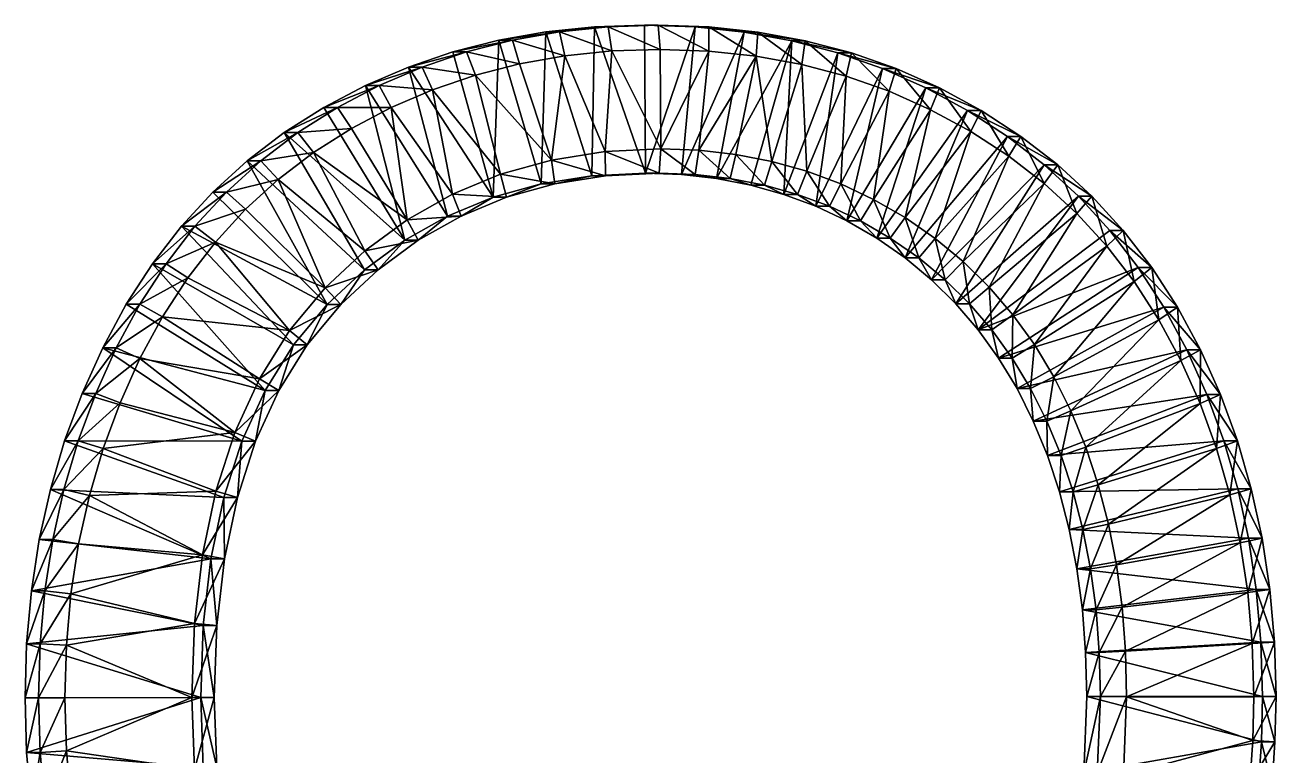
# Model space of a CAD drawing. Header units: metres. Extents: x -136 to 55, y -57 to 41.
# Drawn here: x -91.55 to -78.08, y 13.6 to 21.47 of the extents above; entities that cross this region are included whole.
import ezdxf

# ---------------------------------------------------------------- set-up
doc = ezdxf.new("R2010")
doc.units = ezdxf.units.M
doc.layers.get('0').update_dxf_attribs({"true_color": 0x57e057})

msp = doc.modelspace()

# ---------------------------------------------------------------- meshes
at = {"color": 74, "true_color": 0x58b11a}
mesh = msp.add_polyface(dxfattribs=at)
corners = [(-85.419, 21.447, 0.063), (-85.943, 21.393, 0.114), (-85.273, 21.447, 1.585), (-85.796, 21.393, 1.635), (-86.451, 21.302, 0.163), (-86.305, 21.302, 1.684), (-86.945, 21.176, 0.21), (-86.798, 21.176, 1.732), (-86.513, 19.611, 0.169), (-86.367, 19.611, 1.69), (-86.857, 19.409, 1.737), (-85.995, 19.756, 0.119), (-85.848, 19.756, 1.64), (-85.448, 19.843, 0.066), (-85.301, 19.843, 1.588), (-85.273, 21.447, 1.585), (-85.796, 21.393, 1.635), (-86.305, 21.302, 1.684), (-86.798, 21.176, 1.732), (-86.367, 19.611, 1.69), (-86.857, 19.409, 1.737), (-85.848, 19.756, 1.64), (-85.301, 19.843, 1.588), (-85.234, 21.186, 1.801), (-85.739, 21.133, 1.849), (-86.229, 21.046, 1.896), (-86.703, 20.924, 1.942), (-86.431, 19.86, 1.916), (-86.95, 19.645, 1.966), (-85.883, 20.012, 1.863), (-85.307, 20.104, 1.808), (-84.872, 19.871, 0.011)]
mesh.append_faces([[corners[k] for k in face] for face in [(4, 8, 6), (1, 11, 4), (0, 13, 1)]], dxfattribs={"vtx0": -1, "vtx1": -1, "color": 74})
mesh.append_faces([[corners[k] for k in face] for face in [(26, 27, 29), (24, 29, 30), (4, 11, 8), (1, 13, 11), (0, 31, 13)]], dxfattribs={"vtx0": -1, "vtx2": -1, "color": 74})
mesh.append_faces([[corners[k] for k in face] for face in [(0, 1, 2), (1, 4, 3), (4, 6, 5), (8, 11, 9), (11, 13, 12), (2, 3, 15), (3, 5, 16), (5, 7, 17), (9, 12, 19), (12, 14, 21), (15, 16, 23), (16, 17, 24), (17, 18, 25), (19, 21, 27), (21, 22, 29)]], dxfattribs={"vtx1": -1, "color": 74})
mesh.append_faces([[corners[k] for k in face] for face in [(25, 26, 29), (24, 25, 29), (23, 24, 30)]], dxfattribs={"vtx1": -1, "vtx2": -1, "color": 74})
mesh.append_faces([[corners[k] for k in face] for face in [(1, 3, 2), (4, 5, 3), (6, 7, 5), (8, 9, 10), (11, 12, 9), (13, 14, 12), (3, 16, 15), (5, 17, 16), (7, 18, 17), (9, 19, 20), (12, 21, 19), (14, 22, 21), (16, 24, 23), (17, 25, 24), (18, 26, 25), (19, 27, 28), (21, 29, 27), (22, 30, 29)]], dxfattribs={"vtx2": -1, "color": 74})
mesh = msp.add_polyface(dxfattribs=at)
corners = [(-83.81, 21.39, -0.092), (-84.338, 21.447, -0.041), (-83.663, 21.39, 1.43), (-84.191, 21.447, 1.481), (-84.881, 21.465, 0.012), (-84.735, 21.465, 1.533), (-85.419, 21.447, 0.063), (-85.273, 21.447, 1.585), (-85.448, 19.843, 0.066), (-84.872, 19.871, 0.011), (-85.301, 19.843, 1.588), (-84.725, 19.871, 1.532), (-84.483, 19.857, -0.027), (-84.336, 19.857, 1.495), (-84.105, 19.814, -0.063), (-83.958, 19.814, 1.458), (-84.191, 21.447, 1.481), (-83.663, 21.39, 1.43), (-84.735, 21.465, 1.533), (-85.273, 21.447, 1.585), (-85.301, 19.843, 1.588), (-84.725, 19.871, 1.532), (-84.336, 19.857, 1.495), (-83.958, 19.814, 1.458), (-84.189, 21.185, 1.7), (-83.68, 21.131, 1.651), (-84.714, 21.203, 1.75), (-85.234, 21.186, 1.801), (-85.307, 20.104, 1.808), (-84.706, 20.134, 1.75), (-84.296, 20.119, 1.71), (-83.898, 20.073, 1.672)]
mesh.append_faces([[corners[k] for k in face] for face in [(4, 9, 6), (1, 9, 4), (0, 12, 1)]], dxfattribs={"vtx0": -1, "vtx1": -1, "color": 74})
mesh.append_faces([[corners[k] for k in face] for face in [(27, 28, 29), (24, 29, 30), (25, 30, 31), (1, 12, 9), (0, 14, 12)]], dxfattribs={"vtx0": -1, "vtx2": -1, "color": 74})
mesh.append_faces([[corners[k] for k in face] for face in [(0, 1, 2), (1, 4, 3), (4, 6, 5), (8, 9, 10), (9, 12, 11), (12, 14, 13), (3, 5, 16), (5, 7, 18), (10, 11, 20), (11, 13, 21), (13, 15, 22), (16, 18, 24), (18, 19, 26), (20, 21, 28), (21, 22, 29), (22, 23, 30)]], dxfattribs={"vtx1": -1, "color": 74})
mesh.append_faces([[corners[k] for k in face] for face in [(26, 27, 29), (24, 26, 29), (25, 24, 30)]], dxfattribs={"vtx1": -1, "vtx2": -1, "color": 74})
mesh.append_faces([[corners[k] for k in face] for face in [(1, 3, 2), (4, 5, 3), (6, 7, 5), (9, 11, 10), (12, 13, 11), (14, 15, 13), (3, 16, 17), (5, 18, 16), (7, 19, 18), (11, 21, 20), (13, 22, 21), (15, 23, 22), (16, 24, 25), (18, 26, 24), (19, 27, 26), (21, 29, 28), (22, 30, 29), (23, 31, 30)]], dxfattribs={"vtx2": -1, "color": 74})
mesh = msp.add_polyface(dxfattribs=at)
corners = [(-81.853, 20.789, -0.28), (-82.319, 20.996, -0.235), (-81.707, 20.789, 1.242), (-82.173, 20.996, 1.286), (-82.8, 21.165, -0.189), (-82.654, 21.165, 1.333), (-83.297, 21.296, -0.141), (-83.151, 21.296, 1.381), (-83.81, 21.39, -0.092), (-83.663, 21.39, 1.43), (-81.707, 20.789, 1.242), (-82.173, 20.996, 1.286), (-82.654, 21.165, 1.333), (-83.151, 21.296, 1.381), (-83.663, 21.39, 1.43), (-84.191, 21.447, 1.481), (-81.801, 20.554, 1.47), (-82.247, 20.752, 1.513), (-82.709, 20.914, 1.557), (-83.187, 21.04, 1.603), (-83.68, 21.131, 1.651), (-84.191, 21.447, 1.481), (-83.898, 20.073, 1.672), (-83.51, 19.998, 1.635), (-83.134, 19.892, 1.598), (-82.769, 19.756, 1.563), (-82.416, 19.589, 1.529), (-81.368, 20.32, 1.428), (-82.075, 19.393, 1.496), (-84.105, 19.814, -0.063), (-83.738, 19.743, -0.098), (-83.382, 19.643, -0.133), (-83.038, 19.514, -0.166), (-82.704, 19.357, -0.198), (-81.403, 20.545, -0.323), (-82.381, 19.171, -0.229)]
mesh.append_faces([[corners[k] for k in face] for face in [(6, 29, 8), (4, 31, 6), (1, 32, 4), (0, 33, 1), (34, 35, 0)]], dxfattribs={"vtx0": -1, "vtx1": -1, "color": 74})
mesh.append_faces([[corners[k] for k in face] for face in [(20, 22, 23), (19, 23, 24), (18, 24, 25), (17, 25, 26), (6, 30, 29), (6, 31, 30), (4, 32, 31), (1, 33, 32)]], dxfattribs={"vtx0": -1, "vtx2": -1, "color": 74})
mesh.append_faces([[corners[k] for k in face] for face in [(0, 1, 2), (1, 4, 3), (4, 6, 5), (6, 8, 7), (2, 3, 10), (3, 5, 11), (5, 7, 12), (7, 9, 13), (9, 15, 14), (10, 11, 16), (11, 12, 17), (12, 13, 18), (13, 14, 19), (14, 21, 20)]], dxfattribs={"vtx1": -1, "color": 74})
mesh.append_faces([[corners[k] for k in face] for face in [(19, 20, 23), (18, 19, 24), (17, 18, 25), (16, 17, 26), (27, 16, 28)]], dxfattribs={"vtx1": -1, "vtx2": -1, "color": 74})
mesh.append_faces([[corners[k] for k in face] for face in [(1, 3, 2), (4, 5, 3), (6, 7, 5), (8, 9, 7), (3, 11, 10), (5, 12, 11), (7, 13, 12), (9, 14, 13), (11, 17, 16), (12, 18, 17), (13, 19, 18), (14, 20, 19)]], dxfattribs={"vtx2": -1, "color": 74})
mesh = msp.add_polyface(dxfattribs=at)
corners = [(-86.945, 21.176, 0.21), (-87.423, 21.013, 0.256), (-86.798, 21.176, 1.732), (-87.277, 21.013, 1.778), (-87.887, 20.813, 0.301), (-87.74, 20.813, 1.822), (-88.336, 20.578, 0.344), (-87.896, 18.831, 0.302), (-87.464, 19.149, 0.26), (-87.75, 18.831, 1.823), (-87.318, 19.149, 1.782), (-87.003, 19.409, 0.216), (-86.857, 19.409, 1.737), (-86.513, 19.611, 0.169), (-86.798, 21.176, 1.732), (-87.277, 21.013, 1.778), (-87.74, 20.813, 1.822), (-88.189, 20.578, 1.866), (-87.75, 18.831, 1.823), (-87.318, 19.149, 1.782), (-86.857, 19.409, 1.737), (-86.367, 19.611, 1.69), (-86.703, 20.924, 1.942), (-87.163, 20.768, 1.986), (-87.608, 20.576, 2.029), (-88.189, 20.578, 1.866), (-88.038, 20.35, 2.071), (-87.895, 19.034, 2.057), (-88.322, 18.636, 2.098), (-87.438, 19.37, 2.013), (-86.95, 19.645, 1.966), (-86.367, 19.611, 1.69), (-88.446, 20.092, 2.11), (-86.431, 19.86, 1.916)]
mesh.append_faces([[corners[k] for k in face] for face in [(4, 8, 6), (1, 11, 4), (0, 13, 1)]], dxfattribs={"vtx0": -1, "vtx1": -1, "color": 74})
mesh.append_faces([[corners[k] for k in face] for face in [(32, 27, 29), (24, 29, 30), (23, 30, 33), (4, 11, 8), (1, 13, 11)]], dxfattribs={"vtx0": -1, "vtx2": -1, "color": 74})
mesh.append_faces([[corners[k] for k in face] for face in [(0, 1, 2), (1, 4, 3), (4, 6, 5), (7, 8, 9), (8, 11, 10), (11, 13, 12), (2, 3, 14), (3, 5, 15), (5, 17, 16), (9, 10, 18), (10, 12, 19), (12, 21, 20), (14, 15, 22), (15, 16, 23), (16, 25, 24), (18, 19, 27), (19, 20, 29), (20, 31, 30)]], dxfattribs={"vtx1": -1, "color": 74})
mesh.append_faces([[corners[k] for k in face] for face in [(26, 32, 29), (24, 26, 29), (23, 24, 30), (22, 23, 33)]], dxfattribs={"vtx1": -1, "vtx2": -1, "color": 74})
mesh.append_faces([[corners[k] for k in face] for face in [(1, 3, 2), (4, 5, 3), (8, 10, 9), (11, 12, 10), (3, 15, 14), (5, 16, 15), (10, 19, 18), (12, 20, 19), (15, 23, 22), (16, 24, 23), (25, 26, 24), (18, 27, 28), (19, 29, 27), (20, 30, 29)]], dxfattribs={"vtx2": -1, "color": 74})
mesh = msp.add_polyface(dxfattribs=at)
corners = [(-88.336, 20.578, 0.344), (-88.189, 20.578, 1.866), (-87.74, 20.813, 1.822), (-88.762, 20.308, 0.385), (-88.616, 20.308, 1.907), (-89.16, 20.004, 0.424), (-89.014, 20.004, 1.945), (-89.529, 19.668, 0.459), (-89.383, 19.668, 1.981), (-89.869, 19.299, 0.492), (-89.723, 19.299, 2.013), (-90.18, 18.896, 0.522), (-90.034, 18.896, 2.043), (-90.463, 18.46, 0.549), (-88.189, 20.578, 1.866), (-87.74, 20.813, 1.822), (-88.616, 20.308, 1.907), (-89.014, 20.004, 1.945), (-89.383, 19.668, 1.981), (-89.723, 19.299, 2.013), (-90.034, 18.896, 2.043), (-90.316, 18.46, 2.071), (-88.038, 20.35, 2.071), (-88.446, 20.092, 2.11), (-88.826, 19.803, 2.146), (-89.178, 19.482, 2.18), (-89.503, 19.129, 2.212), (-89.8, 18.744, 2.24), (-88.322, 18.636, 2.098), (-87.895, 19.034, 2.057), (-88.3, 18.456, 0.341), (-87.896, 18.831, 0.302), (-87.464, 19.149, 0.26)]
mesh.append_faces([[corners[k] for k in face] for face in [(7, 30, 9), (5, 30, 7), (3, 31, 5), (0, 32, 3)]], dxfattribs={"vtx0": -1, "vtx1": -1, "color": 74})
mesh.append_faces([[corners[k] for k in face] for face in [(24, 28, 29), (5, 31, 30), (3, 32, 31)]], dxfattribs={"vtx0": -1, "vtx2": -1, "color": 74})
mesh.append_faces([[corners[k] for k in face] for face in [(0, 3, 1), (3, 5, 4), (5, 7, 6), (7, 9, 8), (9, 11, 10), (11, 13, 12), (1, 4, 14), (4, 6, 16), (6, 8, 17), (8, 10, 18), (10, 12, 19), (12, 21, 20), (14, 16, 22), (16, 17, 23), (17, 18, 24), (18, 19, 25), (19, 20, 26)]], dxfattribs={"vtx1": -1, "color": 74})
mesh.append_faces([[corners[k] for k in face] for face in [(25, 26, 28), (24, 25, 28), (23, 24, 29)]], dxfattribs={"vtx1": -1, "vtx2": -1, "color": 74})
mesh.append_faces([[corners[k] for k in face] for face in [(0, 1, 2), (3, 4, 1), (5, 6, 4), (7, 8, 6), (9, 10, 8), (11, 12, 10), (1, 14, 15), (4, 16, 14), (6, 17, 16), (8, 18, 17), (10, 19, 18), (12, 20, 19), (16, 23, 22), (17, 24, 23), (18, 25, 24), (19, 26, 25), (20, 27, 26)]], dxfattribs={"vtx2": -1, "color": 74})
mesh = msp.add_polyface(dxfattribs=at)
corners = [(-84.105, 19.814, -0.063), (-83.738, 19.743, -0.098), (-83.958, 19.814, 1.458), (-83.591, 19.743, 1.423), (-83.382, 19.643, -0.133), (-83.236, 19.643, 1.389), (-83.038, 19.514, -0.166), (-82.891, 19.514, 1.356), (-82.704, 19.357, -0.198), (-82.557, 19.357, 1.323), (-82.381, 19.171, -0.229), (-82.235, 19.171, 1.292), (-82.075, 18.959, -0.259), (-81.929, 18.959, 1.263), (-81.791, 18.724, -0.286), (-81.645, 18.724, 1.236), (-83.958, 19.814, 1.458), (-83.591, 19.743, 1.423), (-83.236, 19.643, 1.389), (-82.891, 19.514, 1.356), (-82.557, 19.357, 1.323), (-82.235, 19.171, 1.292), (-81.929, 18.959, 1.263), (-81.645, 18.724, 1.236), (-83.898, 20.073, 1.672), (-83.51, 19.998, 1.635), (-83.134, 19.892, 1.598), (-82.769, 19.756, 1.563), (-82.416, 19.589, 1.529), (-82.075, 19.393, 1.496), (-81.751, 19.168, 1.465), (-81.801, 20.554, 1.47), (-81.853, 20.789, -0.28), (-81.403, 20.545, -0.323)]
mesh.append_faces([[corners[k] for k in face] for face in [(31, 28, 29), (32, 10, 8), (33, 12, 10)]], dxfattribs={"vtx0": -1, "vtx2": -1, "color": 74})
mesh.append_faces([[corners[k] for k in face] for face in [(0, 1, 2), (1, 4, 3), (4, 6, 5), (6, 8, 7), (8, 10, 9), (10, 12, 11), (12, 14, 13), (2, 3, 16), (3, 5, 17), (5, 7, 18), (7, 9, 19), (9, 11, 20), (11, 13, 21), (13, 15, 22), (16, 17, 24), (17, 18, 25), (18, 19, 26), (19, 20, 27), (20, 21, 28), (21, 22, 29), (22, 23, 30)]], dxfattribs={"vtx1": -1, "color": 74})
mesh.append_faces([[corners[k] for k in face] for face in [(1, 3, 2), (4, 5, 3), (6, 7, 5), (8, 9, 7), (10, 11, 9), (12, 13, 11), (14, 15, 13), (3, 17, 16), (5, 18, 17), (7, 19, 18), (9, 20, 19), (11, 21, 20), (13, 22, 21), (15, 23, 22), (17, 25, 24), (18, 26, 25), (19, 27, 26), (20, 28, 27), (21, 29, 28), (22, 30, 29)]], dxfattribs={"vtx2": -1, "color": 74})
mesh = msp.add_polyface(dxfattribs=at)
corners = [(-80.975, 20.267, -0.364), (-80.829, 20.267, 1.157), (-80.431, 19.959, 1.119), (-81.403, 20.545, -0.323), (-81.256, 20.545, 1.198), (-81.853, 20.789, -0.28), (-81.707, 20.789, 1.242), (-81.791, 18.724, -0.286), (-81.529, 18.466, -0.311), (-81.645, 18.724, 1.236), (-81.382, 18.466, 1.21), (-81.288, 18.184, -0.334), (-81.141, 18.184, 1.187), (-81.069, 17.88, -0.355), (-80.829, 20.267, 1.157), (-81.256, 20.545, 1.198), (-81.707, 20.789, 1.242), (-81.645, 18.724, 1.236), (-81.382, 18.466, 1.21), (-81.141, 18.184, 1.187), (-80.922, 17.88, 1.166), (-80.922, 17.88, 1.166), (-80.959, 20.053, 1.389), (-80.578, 19.759, 1.352), (-81.368, 20.32, 1.428), (-81.801, 20.554, 1.47), (-81.449, 18.919, 1.436), (-81.751, 19.168, 1.465), (-81.171, 18.645, 1.409), (-80.915, 18.347, 1.385), (-80.684, 18.025, 1.362), (-82.075, 19.393, 1.496), (-80.227, 19.436, 1.318), (-82.075, 18.959, -0.259), (-80.578, 19.959, -0.403), (-80.21, 19.622, -0.438)]
mesh.append_faces([[corners[k] for k in face] for face in [(0, 33, 3), (34, 7, 0), (35, 8, 34)]], dxfattribs={"vtx0": -1, "vtx1": -1, "color": 74})
mesh.append_faces([[corners[k] for k in face] for face in [(24, 31, 27), (22, 27, 26), (23, 26, 28), (32, 28, 29), (0, 7, 33), (34, 8, 7), (35, 11, 8)]], dxfattribs={"vtx0": -1, "vtx2": -1, "color": 74})
mesh.append_faces([[corners[k] for k in face] for face in [(0, 3, 1), (3, 5, 4), (7, 8, 9), (8, 11, 10), (11, 13, 12), (1, 4, 14), (4, 6, 15), (9, 10, 17), (10, 12, 18), (12, 20, 19), (14, 15, 22), (15, 16, 24), (17, 18, 26), (18, 19, 28), (19, 21, 29)]], dxfattribs={"vtx1": -1, "color": 74})
mesh.append_faces([[corners[k] for k in face] for face in [(22, 24, 27), (23, 22, 26)]], dxfattribs={"vtx1": -1, "vtx2": -1, "color": 74})
mesh.append_faces([[corners[k] for k in face] for face in [(0, 1, 2), (3, 4, 1), (5, 6, 4), (8, 10, 9), (11, 12, 10), (4, 15, 14), (6, 16, 15), (10, 18, 17), (12, 19, 18), (20, 21, 19), (14, 22, 23), (15, 24, 22), (16, 25, 24), (17, 26, 27), (18, 28, 26), (19, 29, 28), (21, 30, 29)]], dxfattribs={"vtx2": -1, "color": 74})
mesh = msp.add_polyface(dxfattribs=at)
corners = [(-79.041, 17.971, -0.551), (-79.289, 18.428, -0.527), (-78.895, 17.971, 0.971), (-79.142, 18.428, 0.995), (-79.566, 18.856, -0.5), (-79.419, 18.856, 1.021), (-79.873, 19.254, -0.471), (-79.727, 19.254, 1.051), (-80.21, 19.622, -0.438), (-80.064, 19.622, 1.083), (-80.578, 19.959, -0.403), (-80.431, 19.959, 1.119), (-80.975, 20.267, -0.364), (-78.895, 17.971, 0.971), (-79.142, 18.428, 0.995), (-79.419, 18.856, 1.021), (-79.727, 19.254, 1.051), (-80.064, 19.622, 1.083), (-80.431, 19.959, 1.119), (-80.829, 20.267, 1.157), (-80.829, 20.267, 1.157), (-79.108, 17.854, 1.211), (-79.345, 18.294, 1.234), (-79.611, 18.704, 1.259), (-79.905, 19.084, 1.287), (-80.227, 19.436, 1.318), (-80.578, 19.759, 1.352), (-81.171, 18.645, 1.409), (-80.915, 18.347, 1.385), (-80.684, 18.025, 1.362), (-80.476, 17.679, 1.342), (-81.288, 18.184, -0.334), (-81.069, 17.88, -0.355), (-80.871, 17.552, -0.374)]
mesh.append_faces([[corners[k] for k in face] for face in [(30, 23, 29), (6, 31, 8), (4, 31, 6), (1, 32, 4), (0, 33, 1)]], dxfattribs={"vtx0": -1, "vtx1": -1, "color": 74})
mesh.append_faces([[corners[k] for k in face] for face in [(24, 28, 29), (30, 22, 23), (4, 32, 31)]], dxfattribs={"vtx0": -1, "vtx2": -1, "color": 74})
mesh.append_faces([[corners[k] for k in face] for face in [(0, 1, 2), (1, 4, 3), (4, 6, 5), (6, 8, 7), (8, 10, 9), (10, 12, 11), (2, 3, 13), (3, 5, 14), (5, 7, 15), (7, 9, 16), (9, 11, 17), (11, 19, 18), (13, 14, 21), (14, 15, 22), (15, 16, 23), (16, 17, 24), (17, 18, 25), (18, 20, 26)]], dxfattribs={"vtx1": -1, "color": 74})
mesh.append_faces([[corners[k] for k in face] for face in [(25, 26, 27), (24, 25, 28), (23, 24, 29)]], dxfattribs={"vtx1": -1, "vtx2": -1, "color": 74})
mesh.append_faces([[corners[k] for k in face] for face in [(1, 3, 2), (4, 5, 3), (6, 7, 5), (8, 9, 7), (10, 11, 9), (3, 14, 13), (5, 15, 14), (7, 16, 15), (9, 17, 16), (11, 18, 17), (19, 20, 18), (14, 22, 21), (15, 23, 22), (16, 24, 23), (17, 25, 24), (18, 26, 25)]], dxfattribs={"vtx2": -1, "color": 74})
mesh = msp.add_polyface(dxfattribs=at)
corners = [(-89.411, 16.381, 0.448), (-89.265, 16.381, 1.969), (-89.404, 15.72, 1.983), (-89.217, 16.985, 0.429), (-89.07, 16.985, 1.951), (-88.967, 17.532, 0.405), (-88.82, 17.532, 1.926), (-88.661, 18.022, 0.376), (-88.515, 18.022, 1.897), (-88.3, 18.456, 0.341), (-88.153, 18.456, 1.862), (-87.896, 18.831, 0.302), (-87.75, 18.831, 1.823), (-89.265, 16.381, 1.969), (-89.404, 15.72, 1.983), (-89.07, 16.985, 1.951), (-88.82, 17.532, 1.926), (-88.515, 18.022, 1.897), (-88.153, 18.456, 1.862), (-87.75, 18.831, 1.823), (-89.496, 16.449, 2.211), (-89.64, 15.763, 2.225), (-89.293, 17.081, 2.191), (-89.029, 17.657, 2.166), (-88.705, 18.177, 2.135), (-88.322, 18.636, 2.098), (-90.711, 16.908, 2.328), (-90.315, 17.875, 2.29), (-90.071, 18.326, 2.266), (-89.8, 18.744, 2.24), (-89.503, 19.129, 2.212), (-91.126, 16.991, 0.613), (-90.716, 17.992, 0.573), (-90.18, 18.896, 0.522), (-90.463, 18.46, 0.549), (-89.869, 19.299, 0.492)]
mesh.append_faces([[corners[k] for k in face] for face in [(33, 5, 34), (35, 7, 33)]], dxfattribs={"vtx0": -1, "vtx1": -1, "color": 74})
mesh.append_faces([[corners[k] for k in face] for face in [(26, 20, 22), (27, 22, 23), (28, 23, 24), (30, 24, 25), (31, 3, 0), (32, 5, 3), (33, 7, 5), (35, 9, 7)]], dxfattribs={"vtx0": -1, "vtx2": -1, "color": 74})
mesh.append_faces([[corners[k] for k in face] for face in [(0, 3, 1), (3, 5, 4), (5, 7, 6), (7, 9, 8), (9, 11, 10), (1, 4, 13), (4, 6, 15), (6, 8, 16), (8, 10, 17), (10, 12, 18), (13, 15, 20), (15, 16, 22), (16, 17, 23), (17, 18, 24), (18, 19, 25)]], dxfattribs={"vtx1": -1, "color": 74})
mesh.append_faces([[corners[k] for k in face] for face in [(28, 27, 23), (29, 28, 24), (30, 29, 24)]], dxfattribs={"vtx1": -1, "vtx2": -1, "color": 74})
mesh.append_faces([[corners[k] for k in face] for face in [(0, 1, 2), (3, 4, 1), (5, 6, 4), (7, 8, 6), (9, 10, 8), (11, 12, 10), (1, 13, 14), (4, 15, 13), (6, 16, 15), (8, 17, 16), (10, 18, 17), (12, 19, 18), (13, 20, 21), (15, 22, 20), (16, 23, 22), (17, 24, 23), (18, 25, 24)]], dxfattribs={"vtx2": -1, "color": 74})
mesh = msp.add_polyface(dxfattribs=at)
corners = [(-90.463, 18.46, 0.549), (-90.316, 18.46, 2.071), (-90.034, 18.896, 2.043), (-90.716, 17.992, 0.573), (-90.57, 17.992, 2.095), (-90.938, 17.499, 0.595), (-90.791, 17.499, 2.116), (-91.126, 16.991, 0.613), (-90.979, 16.991, 2.134), (-91.279, 16.467, 0.628), (-91.133, 16.467, 2.149), (-91.399, 15.929, 0.639), (-91.252, 15.929, 2.161), (-90.316, 18.46, 2.071), (-90.034, 18.896, 2.043), (-90.57, 17.992, 2.095), (-90.791, 17.499, 2.116), (-90.979, 16.991, 2.134), (-91.133, 16.467, 2.149), (-91.252, 15.929, 2.161), (-89.8, 18.744, 2.24), (-90.071, 18.326, 2.266), (-90.315, 17.875, 2.29), (-90.529, 17.399, 2.31), (-90.711, 16.908, 2.328), (-90.859, 16.402, 2.342), (-90.975, 15.88, 2.353), (-89.64, 15.763, 2.225), (-89.496, 16.449, 2.211), (-89.293, 17.081, 2.191), (-89.55, 15.72, 0.461), (-89.411, 16.381, 0.448), (-89.217, 16.985, 0.429), (-88.967, 17.532, 0.405)]
mesh.append_faces([[corners[k] for k in face] for face in [(9, 30, 11), (7, 31, 9), (5, 32, 7), (3, 32, 5), (0, 33, 3)]], dxfattribs={"vtx0": -1, "vtx1": -1, "color": 74})
mesh.append_faces([[corners[k] for k in face] for face in [(25, 27, 28), (9, 31, 30)]], dxfattribs={"vtx0": -1, "vtx2": -1, "color": 74})
mesh.append_faces([[corners[k] for k in face] for face in [(0, 3, 1), (3, 5, 4), (5, 7, 6), (7, 9, 8), (9, 11, 10), (1, 4, 13), (4, 6, 15), (6, 8, 16), (8, 10, 17), (10, 12, 18), (14, 13, 20), (13, 15, 21), (15, 16, 22), (16, 17, 23), (17, 18, 24), (18, 19, 25)]], dxfattribs={"vtx1": -1, "color": 74})
mesh.append_faces([[corners[k] for k in face] for face in [(24, 25, 28), (23, 24, 29), (22, 23, 29)]], dxfattribs={"vtx1": -1, "vtx2": -1, "color": 74})
mesh.append_faces([[corners[k] for k in face] for face in [(0, 1, 2), (3, 4, 1), (5, 6, 4), (7, 8, 6), (9, 10, 8), (11, 12, 10), (1, 13, 14), (4, 15, 13), (6, 16, 15), (8, 17, 16), (10, 18, 17), (12, 19, 18), (13, 21, 20), (15, 22, 21), (16, 23, 22), (17, 24, 23), (18, 25, 24), (19, 26, 25)]], dxfattribs={"vtx2": -1, "color": 74})
mesh = msp.add_polyface(dxfattribs=at)
corners = [(-81.069, 17.88, -0.355), (-80.922, 17.88, 1.166), (-81.141, 18.184, 1.187), (-80.871, 17.552, -0.374), (-80.725, 17.552, 1.147), (-80.696, 17.202, -0.391), (-80.549, 17.202, 1.13), (-80.543, 16.831, -0.406), (-80.397, 16.831, 1.115), (-80.414, 16.442, -0.419), (-80.267, 16.442, 1.103), (-80.308, 16.036, -0.429), (-80.161, 16.036, 1.093), (-80.226, 15.612, -0.437), (-80.079, 15.612, 1.085), (-80.922, 17.88, 1.166), (-80.725, 17.552, 1.147), (-80.549, 17.202, 1.13), (-80.397, 16.831, 1.115), (-80.267, 16.442, 1.103), (-80.161, 16.036, 1.093), (-80.079, 15.612, 1.085), (-80.684, 18.025, 1.362), (-80.476, 17.679, 1.342), (-80.291, 17.311, 1.325), (-80.131, 16.922, 1.309), (-79.996, 16.517, 1.296), (-79.886, 16.094, 1.286), (-79.801, 15.655, 1.277), (-79.108, 17.854, 1.211), (-79.345, 18.294, 1.234), (-79.289, 18.428, -0.527), (-79.041, 17.971, -0.551), (-78.826, 17.489, -0.571), (-78.643, 16.99, -0.589), (-78.494, 16.474, -0.603)]
mesh.append_faces([[corners[k] for k in face] for face in [(31, 3, 0), (32, 5, 3), (33, 7, 5), (34, 9, 7), (35, 11, 9)]], dxfattribs={"vtx0": -1, "vtx2": -1, "color": 74})
mesh.append_faces([[corners[k] for k in face] for face in [(0, 3, 1), (3, 5, 4), (5, 7, 6), (7, 9, 8), (9, 11, 10), (11, 13, 12), (1, 4, 15), (4, 6, 16), (6, 8, 17), (8, 10, 18), (10, 12, 19), (12, 14, 20), (15, 16, 22), (16, 17, 23), (17, 18, 24), (18, 19, 25), (19, 20, 26), (20, 21, 27)]], dxfattribs={"vtx1": -1, "color": 74})
mesh.append_faces([[corners[k] for k in face] for face in [(24, 25, 29), (23, 24, 30)]], dxfattribs={"vtx1": -1, "vtx2": -1, "color": 74})
mesh.append_faces([[corners[k] for k in face] for face in [(0, 1, 2), (3, 4, 1), (5, 6, 4), (7, 8, 6), (9, 10, 8), (11, 12, 10), (13, 14, 12), (4, 16, 15), (6, 17, 16), (8, 18, 17), (10, 19, 18), (12, 20, 19), (14, 21, 20), (16, 23, 22), (17, 24, 23), (18, 25, 24), (19, 26, 25), (20, 27, 26), (21, 28, 27)]], dxfattribs={"vtx2": -1, "color": 74})
mesh = msp.add_polyface(dxfattribs=at)
corners = [(-78.295, 15.39, -0.623), (-78.378, 15.941, -0.615), (-78.149, 15.39, 0.899), (-78.232, 15.941, 0.907), (-78.494, 16.474, -0.603), (-78.348, 16.474, 0.918), (-78.643, 16.99, -0.589), (-78.497, 16.99, 0.932), (-78.826, 17.489, -0.571), (-78.679, 17.489, 0.95), (-79.041, 17.971, -0.551), (-78.895, 17.971, 0.971), (-78.149, 15.39, 0.899), (-78.232, 15.941, 0.907), (-78.348, 16.474, 0.918), (-78.497, 16.99, 0.932), (-78.679, 17.489, 0.95), (-78.895, 17.971, 0.971), (-78.387, 15.359, 1.141), (-78.467, 15.893, 1.149), (-78.58, 16.41, 1.16), (-78.724, 16.909, 1.174), (-78.9, 17.39, 1.191), (-79.108, 17.854, 1.211), (-79.801, 15.655, 1.277), (-79.74, 15.199, 1.272), (-79.886, 16.094, 1.286), (-79.996, 16.517, 1.296), (-80.131, 16.922, 1.309), (-80.291, 17.311, 1.325), (-79.345, 18.294, 1.234), (-80.696, 17.202, -0.391), (-80.543, 16.831, -0.406), (-80.414, 16.442, -0.419), (-80.308, 16.036, -0.429), (-80.226, 15.612, -0.437)]
mesh.append_faces([[corners[k] for k in face] for face in [(8, 31, 10), (6, 32, 8), (4, 33, 6), (1, 34, 4), (0, 35, 1)]], dxfattribs={"vtx0": -1, "vtx1": -1, "color": 74})
mesh.append_faces([[corners[k] for k in face] for face in [(24, 19, 20), (26, 20, 21), (27, 21, 22), (28, 22, 23), (29, 23, 30), (1, 35, 34)]], dxfattribs={"vtx0": -1, "vtx2": -1, "color": 74})
mesh.append_faces([[corners[k] for k in face] for face in [(0, 1, 2), (1, 4, 3), (4, 6, 5), (6, 8, 7), (8, 10, 9), (2, 3, 12), (3, 5, 13), (5, 7, 14), (7, 9, 15), (9, 11, 16), (12, 13, 18), (13, 14, 19), (14, 15, 20), (15, 16, 21), (16, 17, 22)]], dxfattribs={"vtx1": -1, "color": 74})
mesh.append_faces([[corners[k] for k in face] for face in [(24, 25, 19), (26, 24, 20), (27, 26, 21), (28, 27, 22)]], dxfattribs={"vtx1": -1, "vtx2": -1, "color": 74})
mesh.append_faces([[corners[k] for k in face] for face in [(1, 3, 2), (4, 5, 3), (6, 7, 5), (8, 9, 7), (10, 11, 9), (3, 13, 12), (5, 14, 13), (7, 15, 14), (9, 16, 15), (11, 17, 16), (13, 19, 18), (14, 20, 19), (15, 21, 20), (16, 22, 21), (17, 23, 22)]], dxfattribs={"vtx2": -1, "color": 74})
mesh = msp.add_polyface(dxfattribs=at)
corners = [(-91.399, 15.929, 0.639), (-91.484, 15.375, 0.647), (-91.252, 15.929, 2.161), (-91.338, 15.375, 2.169), (-91.535, 14.806, 0.652), (-91.389, 14.806, 2.174), (-91.552, 14.222, 0.654), (-91.406, 14.222, 2.175), (-89.661, 14.227, 0.472), (-89.634, 15.002, 0.469), (-89.515, 14.227, 1.993), (-89.487, 15.002, 1.991), (-89.55, 15.72, 0.461), (-89.404, 15.72, 1.983), (-89.411, 16.381, 0.448), (-91.252, 15.929, 2.161), (-91.338, 15.375, 2.169), (-91.389, 14.806, 2.174), (-91.406, 14.222, 2.175), (-89.515, 14.227, 1.993), (-89.487, 15.002, 1.991), (-89.404, 15.72, 1.983), (-89.265, 16.381, 1.969), (-90.975, 15.88, 2.353), (-91.058, 15.343, 2.361), (-91.107, 14.791, 2.366), (-91.124, 14.222, 2.368), (-89.755, 14.227, 2.236), (-89.726, 15.022, 2.233), (-89.64, 15.763, 2.225), (-89.265, 16.381, 1.969), (-90.859, 16.402, 2.342)]
mesh.append_faces([[corners[k] for k in face] for face in [(4, 8, 6), (1, 9, 4), (0, 12, 1)]], dxfattribs={"vtx0": -1, "vtx1": -1, "color": 74})
mesh.append_faces([[corners[k] for k in face] for face in [(25, 27, 28), (24, 28, 29), (4, 9, 8), (1, 12, 9)]], dxfattribs={"vtx0": -1, "vtx2": -1, "color": 74})
mesh.append_faces([[corners[k] for k in face] for face in [(0, 1, 2), (1, 4, 3), (4, 6, 5), (8, 9, 10), (9, 12, 11), (12, 14, 13), (2, 3, 15), (3, 5, 16), (5, 7, 17), (10, 11, 19), (11, 13, 20), (13, 22, 21), (15, 16, 23), (16, 17, 24), (17, 18, 25), (19, 20, 27), (20, 21, 28), (21, 30, 29)]], dxfattribs={"vtx1": -1, "color": 74})
mesh.append_faces([[corners[k] for k in face] for face in [(25, 26, 27), (24, 25, 28), (23, 24, 29), (31, 23, 29)]], dxfattribs={"vtx1": -1, "vtx2": -1, "color": 74})
mesh.append_faces([[corners[k] for k in face] for face in [(1, 3, 2), (4, 5, 3), (6, 7, 5), (9, 11, 10), (12, 13, 11), (3, 16, 15), (5, 17, 16), (7, 18, 17), (11, 20, 19), (13, 21, 20), (16, 24, 23), (17, 25, 24), (18, 26, 25), (20, 28, 27), (21, 29, 28)]], dxfattribs={"vtx2": -1, "color": 74})
mesh = msp.add_polyface(dxfattribs=at)
corners = [(-78.229, 14.237, -0.629), (-78.082, 14.237, 0.893), (-78.093, 13.751, 0.894), (-78.246, 14.823, -0.627), (-78.099, 14.823, 0.894), (-78.295, 15.39, -0.623), (-78.149, 15.39, 0.899), (-80.226, 15.612, -0.437), (-80.167, 15.171, -0.442), (-80.079, 15.612, 1.085), (-80.02, 15.171, 1.079), (-80.132, 14.713, -0.446), (-79.985, 14.713, 1.076), (-80.12, 14.237, -0.447), (-79.973, 14.237, 1.075), (-78.082, 14.237, 0.893), (-78.093, 13.751, 0.894), (-78.099, 14.823, 0.894), (-78.149, 15.39, 0.899), (-80.079, 15.612, 1.085), (-80.02, 15.171, 1.079), (-79.985, 14.713, 1.076), (-79.973, 14.237, 1.075), (-78.322, 14.236, 1.135), (-78.333, 13.763, 1.136), (-78.339, 14.807, 1.137), (-78.387, 15.359, 1.141), (-79.801, 15.655, 1.277), (-79.74, 15.199, 1.272), (-79.704, 14.726, 1.268), (-79.691, 14.234, 1.267), (-78.467, 15.893, 1.149)]
mesh.append_faces([[corners[k] for k in face] for face in [(3, 8, 5), (0, 11, 3)]], dxfattribs={"vtx0": -1, "vtx1": -1, "color": 74})
mesh.append_faces([[corners[k] for k in face] for face in [(30, 24, 23), (30, 23, 25), (29, 25, 26), (28, 26, 31), (5, 8, 7), (3, 11, 8), (0, 13, 11)]], dxfattribs={"vtx0": -1, "vtx2": -1, "color": 74})
mesh.append_faces([[corners[k] for k in face] for face in [(0, 3, 1), (3, 5, 4), (7, 8, 9), (8, 11, 10), (11, 13, 12), (1, 4, 15), (4, 6, 17), (9, 10, 19), (10, 12, 20), (12, 14, 21), (15, 17, 23), (17, 18, 25), (19, 20, 27), (20, 21, 28), (21, 22, 29)]], dxfattribs={"vtx1": -1, "color": 74})
mesh.append_faces([[corners[k] for k in face] for face in [(29, 30, 25), (28, 29, 26)]], dxfattribs={"vtx1": -1, "vtx2": -1, "color": 74})
mesh.append_faces([[corners[k] for k in face] for face in [(0, 1, 2), (3, 4, 1), (5, 6, 4), (8, 10, 9), (11, 12, 10), (13, 14, 12), (1, 15, 16), (4, 17, 15), (6, 18, 17), (10, 20, 19), (12, 21, 20), (14, 22, 21), (15, 23, 24), (17, 25, 23), (18, 26, 25), (20, 28, 27), (21, 29, 28), (22, 30, 29)]], dxfattribs={"vtx2": -1, "color": 74})
mesh = msp.add_polyface(dxfattribs=at)
corners = [(-91.552, 14.222, 0.654), (-91.535, 13.636, 0.652), (-91.406, 14.222, 2.175), (-91.389, 13.636, 2.174), (-91.484, 13.068, 0.647), (-91.338, 13.068, 2.169), (-91.399, 12.516, 0.639), (-91.253, 12.516, 2.161), (-89.551, 12.772, 0.461), (-89.405, 12.772, 1.983), (-89.267, 12.122, 1.97), (-89.634, 13.474, 0.469), (-89.487, 13.474, 1.991), (-89.661, 14.227, 0.472), (-89.515, 14.227, 1.993), (-91.406, 14.222, 2.175), (-91.389, 13.636, 2.174), (-91.338, 13.068, 2.169), (-91.253, 12.516, 2.161), (-89.405, 12.772, 1.983), (-89.267, 12.122, 1.97), (-89.487, 13.474, 1.991), (-89.515, 14.227, 1.993), (-91.124, 14.222, 2.368), (-91.107, 13.652, 2.366), (-91.058, 13.099, 2.361), (-90.976, 12.565, 2.353), (-89.642, 12.73, 2.225), (-89.499, 12.055, 2.211), (-89.727, 13.454, 2.233), (-89.755, 14.227, 2.236), (-90.861, 12.048, 2.342)]
mesh.append_faces([[corners[k] for k in face] for face in [(4, 8, 6), (1, 11, 4), (0, 13, 1)]], dxfattribs={"vtx0": -1, "vtx1": -1, "color": 74})
mesh.append_faces([[corners[k] for k in face] for face in [(26, 27, 29), (24, 29, 30), (4, 11, 8), (1, 13, 11)]], dxfattribs={"vtx0": -1, "vtx2": -1, "color": 74})
mesh.append_faces([[corners[k] for k in face] for face in [(0, 1, 2), (1, 4, 3), (4, 6, 5), (8, 11, 9), (11, 13, 12), (2, 3, 15), (3, 5, 16), (5, 7, 17), (9, 12, 19), (12, 14, 21), (15, 16, 23), (16, 17, 24), (17, 18, 25), (19, 21, 27), (21, 22, 29)]], dxfattribs={"vtx1": -1, "color": 74})
mesh.append_faces([[corners[k] for k in face] for face in [(26, 31, 27), (25, 26, 29), (24, 25, 29), (23, 24, 30)]], dxfattribs={"vtx1": -1, "vtx2": -1, "color": 74})
mesh.append_faces([[corners[k] for k in face] for face in [(1, 3, 2), (4, 5, 3), (6, 7, 5), (8, 9, 10), (11, 12, 9), (13, 14, 12), (3, 16, 15), (5, 17, 16), (7, 18, 17), (9, 19, 20), (12, 21, 19), (14, 22, 21), (16, 24, 23), (17, 25, 24), (18, 26, 25), (19, 27, 28), (21, 29, 27), (22, 30, 29)]], dxfattribs={"vtx2": -1, "color": 74})
mesh = msp.add_polyface(dxfattribs=at)
corners = [(-78.399, 12.378, -0.613), (-78.325, 12.822, -0.62), (-78.252, 12.378, 0.909), (-78.178, 12.822, 0.902), (-78.271, 13.279, -0.625), (-78.125, 13.279, 0.897), (-78.24, 13.751, -0.628), (-78.093, 13.751, 0.894), (-78.229, 14.237, -0.629), (-80.12, 14.237, -0.447), (-80.153, 13.414, -0.444), (-79.973, 14.237, 1.075), (-80.007, 13.414, 1.078), (-80.253, 12.653, -0.434), (-80.106, 12.653, 1.087), (-78.252, 12.378, 0.909), (-78.178, 12.822, 0.902), (-78.125, 13.279, 0.897), (-78.093, 13.751, 0.894), (-78.082, 14.237, 0.893), (-79.973, 14.237, 1.075), (-80.007, 13.414, 1.078), (-80.106, 12.653, 1.087), (-78.487, 12.429, 1.151), (-78.415, 12.859, 1.144), (-78.364, 13.303, 1.139), (-78.333, 13.763, 1.136), (-78.082, 14.237, 0.893), (-79.691, 14.234, 1.267), (-79.726, 13.392, 1.27), (-79.829, 12.606, 1.28)]
mesh.append_faces([[corners[k] for k in face] for face in [(6, 9, 8), (4, 10, 6), (1, 10, 4), (0, 13, 1)]], dxfattribs={"vtx0": -1, "vtx1": -1, "color": 74})
mesh.append_faces([[corners[k] for k in face] for face in [(29, 23, 24), (29, 24, 25), (29, 25, 26), (6, 10, 9), (1, 13, 10)]], dxfattribs={"vtx0": -1, "vtx2": -1, "color": 74})
mesh.append_faces([[corners[k] for k in face] for face in [(0, 1, 2), (1, 4, 3), (4, 6, 5), (6, 8, 7), (9, 10, 11), (10, 13, 12), (2, 3, 15), (3, 5, 16), (5, 7, 17), (7, 19, 18), (11, 12, 20), (12, 14, 21), (15, 16, 23), (16, 17, 24), (17, 18, 25), (18, 27, 26), (20, 21, 28), (21, 22, 29)]], dxfattribs={"vtx1": -1, "color": 74})
mesh.append_faces([[corners[k] for k in face] for face in [(29, 30, 23), (28, 29, 26)]], dxfattribs={"vtx1": -1, "vtx2": -1, "color": 74})
mesh.append_faces([[corners[k] for k in face] for face in [(1, 3, 2), (4, 5, 3), (6, 7, 5), (10, 12, 11), (13, 14, 12), (3, 16, 15), (5, 17, 16), (7, 18, 17), (12, 21, 20), (14, 22, 21), (16, 24, 23), (17, 25, 24), (18, 26, 25), (21, 29, 28), (22, 30, 29)]], dxfattribs={"vtx2": -1, "color": 74})

doc.saveas('drawing.dxf')
